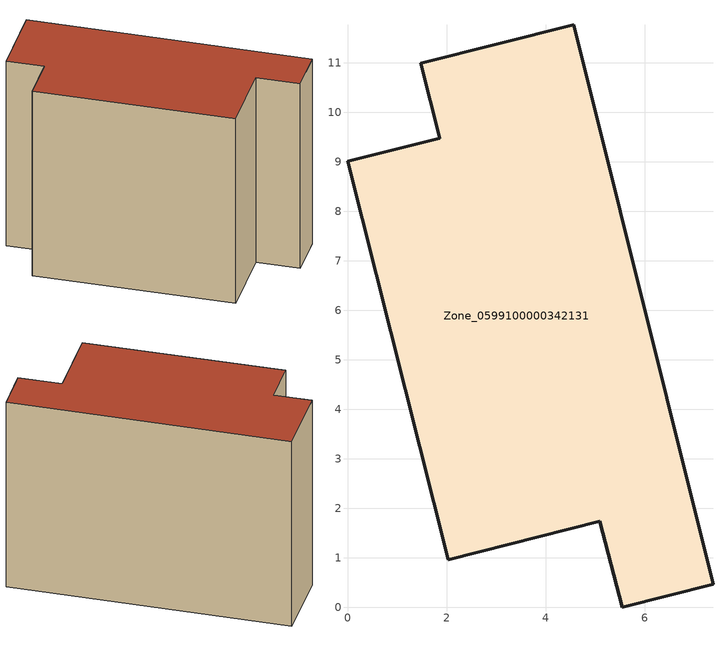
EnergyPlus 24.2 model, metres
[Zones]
Zone_0599100000342131
 floor ground (C_G): 7.38,0.47 5.55,0 5.1,1.74 2.03,0.97 0,9.01 1.86,9.47 1.48,10.99 4.57,11.77 z0
 wall outside (C_F): 2.03,0.97 5.1,1.74 5.55,0 7.38,0.47 4.57,11.77 1.48,10.99 1.86,9.47 0,9.01 2.03,0.97 z0:8.56
 roof outside (C_R): 7.38,0.47 4.57,11.77 1.48,10.99 1.86,9.47 0,9.01 2.03,0.97 5.1,1.74 5.55,0 z8.56
[BUILDING]
Pand.0599100000342131: North Axis=0; Terrain=City; Loads Convergence Tolerance Value=0.04; Temperature Convergence Tolerance Value=0.4; Solar Distribution=FullExterior; Maximum Number of Warmup Days=25; Minimum Number of Warmup Days=1
[Site:Location]
Rotterdam.The.Hague.AP_ZH_NLD Design_Conditions: Latitude=51.96; Longitude=4.45; Time Zone=1; Elevation=-4.5
[SITE:GROUNDTEMPERATURE:BUILDINGSURFACE]
18, 18, 18, 18, 18, 18, 18, 18, 18, 18, 18, 18
[MATERIAL] Thermal Absorptance=0.9; Solar Absorptance=0.7; Visible Absorptance=0.7
Name | Roughness | Thickness | Conductivity | Density | Specific Heat
G.TI.1992-2005 | MediumSmooth | 0.15 | 0.06 | 540 | 1210
F.TI.1992-2005 | Rough | 0.3 | 0.12 | 1920 | 840
R.TI.1992-2005 | MediumRough | 0.2 | 0.08 | 1500 | 1000
[CONSTRUCTION]
C_G: G.TI.1992-2005
C_F: F.TI.1992-2005
C_R: R.TI.1992-2005
[ZONE]
Zone_0599100000342131: Type=1; Multiplier=1; Ceiling Height=Autocalculate; Volume=Autocalculate; Floor Area=autocalculate; Part of Total Floor Area=Yes
[ZONEINFILTRATION:DESIGNFLOWRATE]
Infil_Zone_0599100000342131: Zone or ZoneList or Space or SpaceList=Zone_0599100000342131; Schedule=AlwaysOn; Design Flow Rate Calculation Method=Flow/Area; Flow Rate per Floor Area=0.0015; Constant Term Coefficient=1; Temperature Term Coefficient=0; Velocity Term Coefficient=0; Velocity Squared Term Coefficient=0
[HVACTEMPLATE:ZONE:IDEALLOADSAIRSYSTEM]
Zone_0599100000342131: Maximum Heating Supply Air Temperature=50; Minimum Cooling Supply Air Temperature=13; Maximum Heating Supply Air Humidity Ratio=0.0156; Minimum Cooling Supply Air Humidity Ratio=0.0077; Heating Limit=NoLimit; Cooling Limit=NoLimit; Dehumidification Control Type=ConstantSensibleHeatRatio; Cooling Sensible Heat Ratio=0.7; Dehumidification Setpoint=60; Humidification Control Type=None; Humidification Setpoint=30; Outdoor Air Method=None; Outdoor Air Flow Rate per Person=0.00944; Outdoor Air Flow Rate per Zone Floor Area=0; Outdoor Air Flow Rate per Zone=0; Demand Controlled Ventilation Type=None; Outdoor Air Economizer Type=NoEconomizer; Heat Recovery Type=None; Sensible Heat Recovery Effectiveness=0.7; Latent Heat Recovery Effectiveness=0.65
[ZONECONTROL:THERMOSTAT]
ThermostatControl_Zone_0599100000342131: Zone or ZoneList=Zone_0599100000342131; Control Type Schedule=DualSetpointControlType; Control 1=Thermostat_Zone_0599100000342131; Temperature Difference Between Cutout And Setpoint=0
[THERMOSTATSETPOINT:DUALSETPOINT]
Thermostat_Zone_0599100000342131: Heating Setpoint Temperature Schedule=HeatingSetpoint_Zone_0599100000342131; Cooling Setpoint Temperature Schedule=CoolingSetpoint_Zone_0599100000342131
[SCHEDULE:COMPACT]
HeatingSetpoint_Zone_0599100000342131: Through: 12/31, For: AllDays, Until: 24:00, 21
CoolingSetpoint_Zone_0599100000342131: Through: 12/31, For: AllDays, Until: 24:00, 24
DualSetpointControlType: Through: 12/31, For: AllDays, Until: 24:00, 4
AlwaysOn: Through: 12/31, For: AllDays, Until: 24:00, 1
